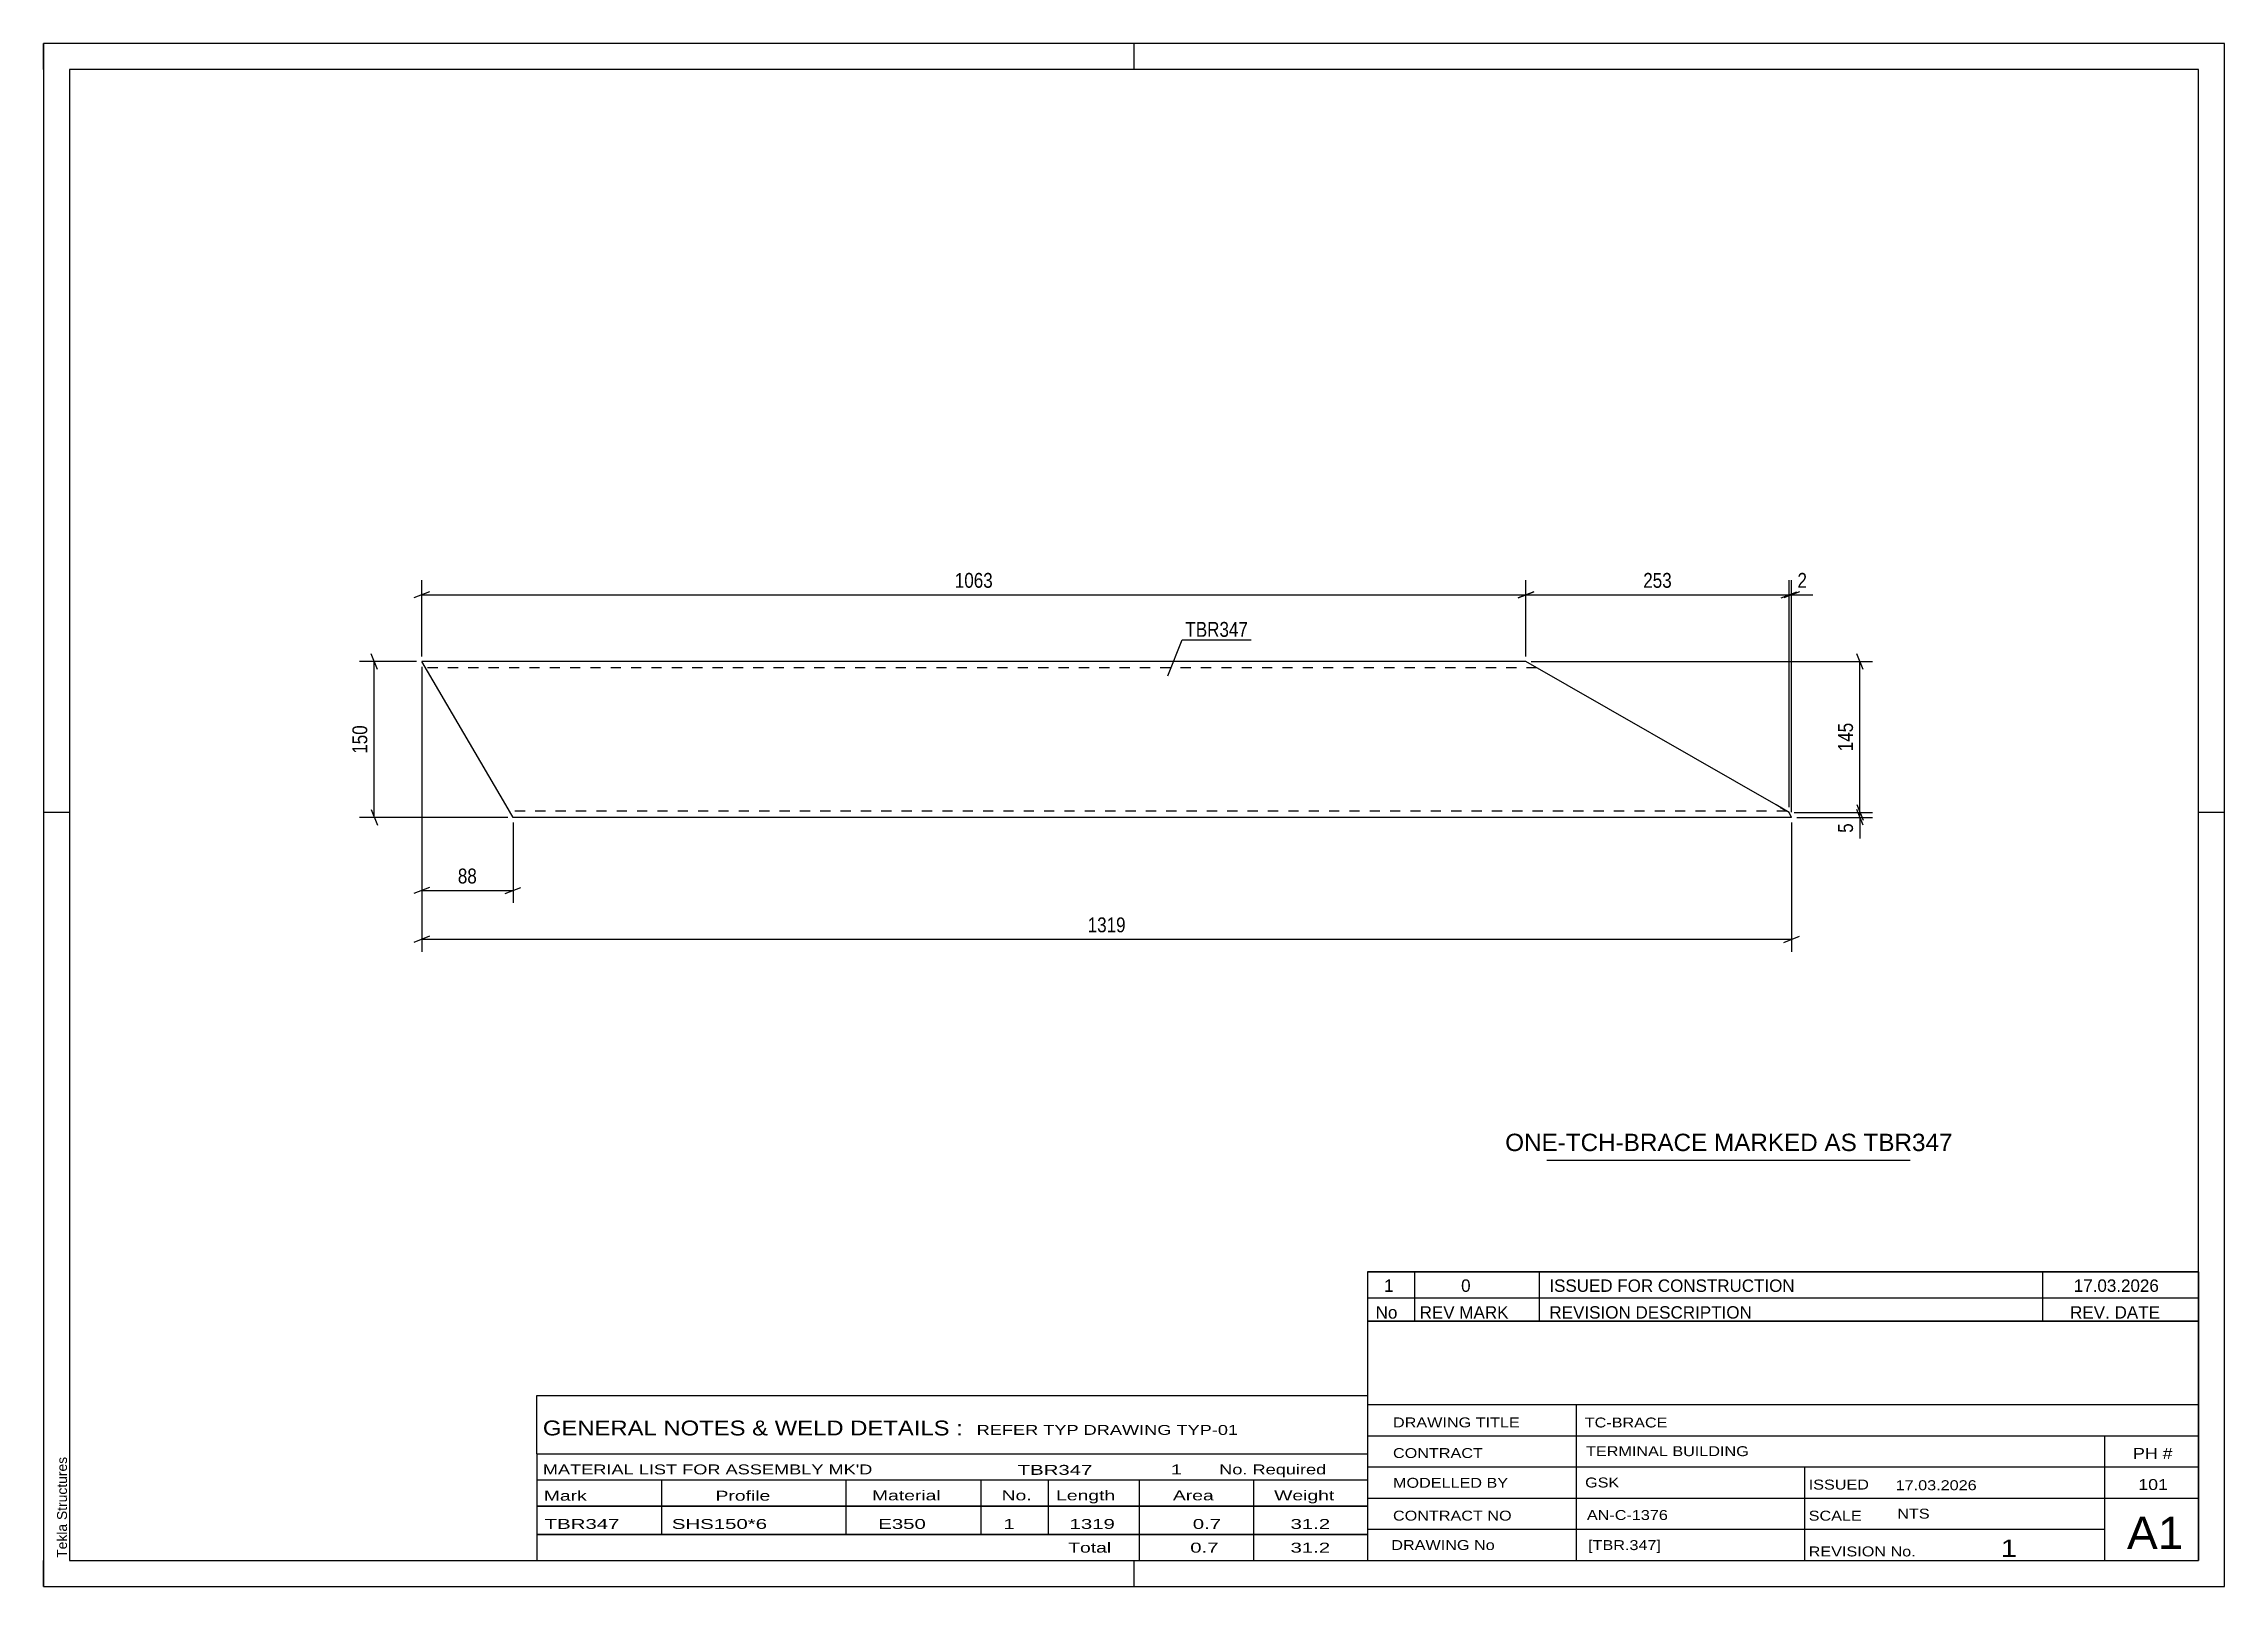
# Model space of a CAD drawing. Header units: millimetres. Extents: x 0 to 420, y 0 to 297.
import ezdxf

# ---------------------------------------------------------------- set-up
doc = ezdxf.new("R2010")
doc.units = ezdxf.units.MM
doc.linetypes.add('DXK_LINE_DOT2', pattern=[3.9198, 1.9599, -1.9599])
doc.styles.add('Arial', font='ARIAL.TTF', dxfattribs={"height": 0.2})
doc.styles.add('Arial Narrow', font='ARIALN.TTF', dxfattribs={"height": 0.2})

# ---------------------------------------------------------------- blocks, each defined once
blk = doc.blocks.new('Unknown-580580314-1411')
at = {"color": 5, "linetype": 'Continuous'}
for p, q in [((420, 297), (0, 297)), ((0, 297), (0, 0)), ((0, 292), (0, 297)), ((210, 292), (210, 297)), ((420, 0), (420, 297)), ((415, 292), (5, 292)), ((5, 292), (5, 5)), ((415, 5), (415, 292)), ((5, 149), (0, 149)), ((420, 149), (415, 149)), ((0, 0), (0, 5)), ((5, 5), (415, 5)), ((210, 0), (210, 5)), ((0, 0), (420, 0))]:
    blk.add_line(p, q, dxfattribs=at)
at = {"color": 174, "linetype": 'Continuous', "style": 'Arial'}
blk.add_text('Tekla Structures', height=1.9102, rotation=90, dxfattribs=at).set_placement((4.5, 5.5))
blk = doc.blocks.new('Part-580580314-1250 - 1164')
at = {"color": 2, "linetype": 'Continuous'}
for p, q in [((285.48, 178.03), (72.81, 178.03)), ((89, 150.43), (72.81, 178.03)), ((333.67, 150.43), (285.48, 178.03)), ((90.4, 148.03), (89, 150.43)), ((336.65, 148.03), (90.4, 148.03)), ((336.16, 149), (333.67, 150.43)), ((336.65, 148.03), (336.16, 149))]:
    blk.add_line(p, q, dxfattribs=at)
at = {"color": 7, "linetype": 'DXK_LINE_DOT2'}
for p, q in [((287.58, 176.83), (73.52, 176.83)), ((90.3, 148.21), (89, 150.43)), ((89.7, 149.23), (89.65, 149.32)), ((335.76, 149.23), (89.7, 149.23)), ((334.47, 149.97), (335.15, 149.58)), ((335.15, 149.58), (335.27, 149.51)), ((335.27, 149.51), (335.6, 149.32)), ((335.6, 149.32), (335.76, 149.23))]:
    blk.add_line(p, q, dxfattribs=at)
blk = doc.blocks.new('StraightDimension-580580314-1309 - 1164')
at = {"color": 7, "linetype": 'Continuous'}
for p, q in [((72.81, 177.03), (72.81, 122.17)), ((336.65, 147.03), (336.65, 122.17)), ((74.31, 125.17), (71.31, 123.97)), ((72.81, 124.57), (336.65, 124.57)), ((335.15, 123.97), (338.15, 125.17))]:
    blk.add_line(p, q, dxfattribs=at)
at = {"color": 0}
blk.add_wipeout([(208.99, 125.32), (208.99, 129.52), (200.48, 129.52), (200.48, 125.32)], dxfattribs=at)
at = {"color": 3, "style": 'Arial Narrow'}
blk.add_text('1319', height=2.863, dxfattribs=at).set_placement((201.08, 125.92))
blk = doc.blocks.new('StraightDimension-580580314-1549 - 1164')
at = {"color": 7, "linetype": 'Continuous'}
for p, q in [((286.48, 178.03), (352.22, 178.03)), ((350.42, 176.53), (349.22, 179.53)), ((349.82, 149), (349.82, 178.03)), ((337.16, 149), (352.22, 149)), ((349.22, 150.5), (350.42, 147.5))]:
    blk.add_line(p, q, dxfattribs=at)
at = {"color": 0}
blk.add_wipeout([(349.07, 166.86), (344.87, 166.86), (344.87, 160.17), (349.07, 160.17)], dxfattribs=at)
at = {"color": 3, "style": 'Arial Narrow'}
blk.add_text('145', height=2.863, rotation=90.0002, dxfattribs=at).set_placement((348.47, 160.77))
blk = doc.blocks.new('StraightDimension-580580314-1491 - 1164')
at = {"color": 7, "linetype": 'Continuous'}
for p, q in [((72.81, 177.03), (72.81, 131.57)), ((90.4, 147.03), (90.4, 131.57)), ((74.31, 134.57), (71.31, 133.37)), ((88.9, 133.37), (91.9, 134.57)), ((72.81, 133.97), (90.4, 133.97))]:
    blk.add_line(p, q, dxfattribs=at)
at = {"color": 0}
blk.add_wipeout([(84.04, 134.72), (84.04, 138.92), (79.18, 138.92), (79.18, 134.72)], dxfattribs=at)
at = {"color": 3, "style": 'Arial Narrow'}
blk.add_text('88', height=2.863, dxfattribs=at).set_placement((79.78, 135.32))
blk = doc.blocks.new('StraightDimension-580580314-1550 - 1164')
at = {"color": 7, "linetype": 'Continuous'}
for p, q in [((337.16, 149), (352.22, 149)), ((337.65, 148.03), (352.22, 148.03)), ((349.22, 150.5), (350.42, 147.5)), ((350.42, 146.53), (349.22, 149.53)), ((349.82, 148.03), (349.82, 149))]:
    blk.add_line(p, q, dxfattribs=at)
at = {"color": 0}
blk.add_wipeout([(349.07, 147.5), (344.87, 147.5), (344.87, 144.47), (349.07, 144.47)], dxfattribs=at)
at = {"color": 7, "linetype": 'Continuous'}
blk.add_line((349.82, 148.03), (349.82, 143.95), dxfattribs=at)
blk.add_line((349.82, 148.03), (349.82, 143.95), dxfattribs=at)
at = {"color": 3, "style": 'Arial Narrow'}
blk.add_text('5', height=2.86, rotation=90.0002, dxfattribs=at).set_placement((348.47, 145.07))
blk = doc.blocks.new('StraightDimension-580580314-1578 - 1164')
at = {"color": 7, "linetype": 'Continuous'}
for p, q in [((336.16, 150), (336.16, 193.74)), ((336.65, 149.03), (336.65, 193.74)), ((334.66, 190.29), (337.66, 191.49)), ((338.15, 191.49), (335.15, 190.29)), ((336.16, 190.89), (336.65, 190.89))]:
    blk.add_line(p, q, dxfattribs=at)
at = {"color": 0}
blk.add_wipeout([(340.21, 191.64), (340.21, 195.84), (337.18, 195.84), (337.18, 191.64)], dxfattribs=at)
at = {"color": 7, "linetype": 'Continuous'}
blk.add_line((336.65, 190.89), (340.73, 190.89), dxfattribs=at)
blk.add_line((336.65, 190.89), (340.73, 190.89), dxfattribs=at)
at = {"color": 3, "style": 'Arial Narrow'}
blk.add_text('2', height=2.86, dxfattribs=at).set_placement((337.78, 192.24))
blk = doc.blocks.new('StraightDimension-580580314-1579 - 1164')
at = {"color": 7, "linetype": 'Continuous'}
for p, q in [((285.48, 179.03), (285.48, 193.74)), ((336.16, 150), (336.16, 193.74)), ((286.98, 191.49), (283.98, 190.29)), ((285.48, 190.89), (336.16, 190.89)), ((334.66, 190.29), (337.66, 191.49))]:
    blk.add_line(p, q, dxfattribs=at)
at = {"color": 0}
blk.add_wipeout([(314.17, 191.64), (314.17, 195.84), (307.48, 195.84), (307.48, 191.64)], dxfattribs=at)
at = {"color": 3, "style": 'Arial Narrow'}
blk.add_text('253', height=2.863, dxfattribs=at).set_placement((308.08, 192.24))
blk = doc.blocks.new('StraightDimension-580580314-1580 - 1164')
at = {"color": 7, "linetype": 'Continuous'}
for p, q in [((72.81, 179.03), (72.81, 193.74)), ((285.48, 179.03), (285.48, 193.74)), ((74.31, 191.49), (71.31, 190.29)), ((72.81, 190.89), (285.48, 190.89)), ((283.98, 190.29), (286.98, 191.49))]:
    blk.add_line(p, q, dxfattribs=at)
at = {"color": 0}
blk.add_wipeout([(183.4, 191.64), (183.4, 195.84), (174.89, 195.84), (174.89, 191.64)], dxfattribs=at)
at = {"color": 3, "style": 'Arial Narrow'}
blk.add_text('1063', height=2.863, dxfattribs=at).set_placement((175.49, 192.24))
blk = doc.blocks.new('StraightDimension-580580314-1632 - 1164')
at = {"color": 7, "linetype": 'Continuous'}
for p, q in [((71.81, 178.03), (60.83, 178.03)), ((64.28, 176.53), (63.08, 179.53)), ((63.68, 148.03), (63.68, 178.03)), ((89.4, 148.03), (60.83, 148.03)), ((63.08, 149.53), (64.28, 146.53))]:
    blk.add_line(p, q, dxfattribs=at)
at = {"color": 0}
blk.add_wipeout([(62.93, 166.37), (58.73, 166.37), (58.73, 159.69), (62.93, 159.69)], dxfattribs=at)
at = {"color": 3, "style": 'Arial Narrow'}
blk.add_text('150', height=2.863, rotation=90.0002, dxfattribs=at).set_placement((62.33, 160.29))
blk = doc.blocks.new('Unknown-580580314-1703')
at = {"color": 7, "linetype": 'Continuous'}
for p, q in [((255, 51.05), (255, 5)), ((255, 51.05), (415, 51.05)), ((415, 51), (415, 5)), ((255, 35), (415, 35)), ((295.14, 35), (295.14, 5)), ((255, 29), (415, 29)), ((397, 5.05), (397, 29.05)), ((255, 23), (415, 23)), ((339.14, 23), (339.14, 5)), ((255, 17), (415, 17)), ((255, 11), (397, 11)), ((255, 5), (415, 5))]:
    blk.add_line(p, q, dxfattribs=at)
at = {"color": 7, "style": 'Arial Narrow'}
for s, height, width, p in [('DRAWING TITLE', 1.9089, 1.425378, (259.88, 30.61)), ('TC-BRACE', 1.909, 1.425378, (296.81, 30.59)), ('CONTRACT', 1.909, 1.425378, (259.88, 24.71)), ('TERMINAL BUILDING', 1.9089, 1.425378, (297.06, 25.07)), ('MODELLED BY', 1.9089, 1.425378, (259.88, 18.98)), ('GSK', 1.909, 1.425378, (296.88, 19.04)), ('ISSUED', 1.909, 1.425378, (339.94, 18.64)), ('17.03.2026', 1.909, 1.425378, (356.69, 18.52)), ('CONTRACT NO', 1.9089, 1.425378, (259.88, 12.66)), ('AN-C-1376', 1.909, 1.425378, (297.23, 12.78)), ('SCALE', 1.909, 1.425378, (339.94, 12.65)), ('A1', 6.204, 1.25, (401.24, 7.2)), ('DRAWING No', 1.909, 1.425378, (259.56, 7)), ('[TBR.347]', 1.909, 1.425378, (297.46, 6.99)), ('1', 3.34, 1.5, (376.91, 5.68)), ('REVISION No.', 1.9089, 1.425378, (339.94, 5.77))]:
    blk.add_text(s, height=height, dxfattribs=dict(at, width=width)).set_placement(p)
at = {"color": 7, "linetype": 'Continuous', "style": 'Arial Narrow'}
for s, height, width, p in [('PH #', 2.1, 1.42538, (402.4, 24.55)), ('101', 2.1, 1.42538, (403.41, 18.55)), ('NTS', 1.909, 1.425378, (357, 13.05))]:
    blk.add_text(s, height=height, dxfattribs=dict(at, width=width)).set_placement(p)
blk = doc.blocks.new('Unknown-580580314-1704')
at = {"color": 7, "linetype": 'Continuous'}
for p, q in [((255, 60.55), (415, 60.55)), ((415, 60.55), (255, 60.55)), ((255, 60.55), (255, 55.55)), ((264, 60.55), (264, 55.55)), ((288, 60.55), (288, 55.55)), ((385, 60.55), (385, 55.55)), ((415, 60.55), (415, 55.55)), ((255, 55.55), (415, 55.55)), ((255, 55.55), (255, 51.05)), ((255, 55.55), (415, 55.55)), ((264, 55.55), (264, 51.05)), ((288, 55.55), (288, 51.05)), ((385, 55.55), (385, 51.05)), ((415, 55.55), (415, 51.05)), ((415, 51.05), (255, 51.05))]:
    blk.add_line(p, q, dxfattribs=at)
at = {"color": 7, "linetype": 'Continuous', "style": 'Arial Narrow'}
for s, height, width, p in [('1', 2.39, 1.196471, (258.16, 56.7)), ('0', 2.39, 1.196471, (273, 56.7)), ('ISSUED FOR CONSTRUCTION', 2.3861, 1.196471, (290, 56.7)), ('17.03.2026', 2.386, 1.196471, (391, 56.7)), ('No', 2.386, 1.2, (256.54, 51.55)), ('REV MARK', 2.386, 1.2, (265, 51.55)), ('REVISION DESCRIPTION', 2.3861, 1.2, (290, 51.55)), ('REV. DATE', 2.386, 1.2, (390.28, 51.55))]:
    blk.add_text(s, height=height, dxfattribs=dict(at, width=width)).set_placement(p)
blk = doc.blocks.new('Unknown-580580314-1705')
at = {"color": 7, "linetype": 'Continuous'}
for p, q in [((95, 36.75), (255, 36.75)), ((95, 25.5), (95, 36.75)), ((255, 36.75), (255, 25.5)), ((95, 25.5), (255, 25.5)), ((95, 25.5), (95, 20.5)), ((255, 25.5), (255, 20.5)), ((95, 20.5), (255, 20.5)), ((95, 20.5), (95, 15.5)), ((119, 20.5), (119, 15.5)), ((154.5, 20.5), (154.5, 15.5)), ((180.5, 20.5), (180.5, 15.5)), ((193.5, 20.5), (193.5, 15.5)), ((211, 20.5), (211, 15.5)), ((233, 20.5), (233, 15.5)), ((255, 20.5), (255, 15.5)), ((95, 15.5), (255, 15.5)), ((95, 15.45), (95, 10.05)), ((95, 15.45), (255, 15.45)), ((119, 15.5), (119, 10)), ((154.5, 15.5), (154.5, 10)), ((180.5, 15.5), (180.5, 10)), ((193.5, 15.5), (193.5, 10)), ((211, 15.5), (211, 10)), ((233, 15.5), (233, 10)), ((255, 15.45), (255, 10.05)), ((95, 10.05), (255, 10.05)), ((95, 10), (255, 10)), ((95, 10), (95, 5)), ((211, 10), (211, 5)), ((233, 10), (233, 5)), ((255, 10), (255, 5)), ((95, 5), (255, 5))]:
    blk.add_line(p, q, dxfattribs=at)
at = {"color": 7, "style": 'Arial Narrow'}
for s, height, width, p in [('GENERAL NOTES & WELD DETAILS :', 2.8633, 1.4, (96.15, 29.06)), ('REFER TYP DRAWING TYP-01', 1.9089, 1.6, (179.7, 29.16)), ("MATERIAL LIST FOR ASSEMBLY MK'D", 1.9089, 1.6, (96.15, 21.56)), ('TBR347', 1.909, 1.794707, (187.59, 21.47)), ('1', 1.91, 1.794707, (217.08, 21.56)), ('No. Required', 1.9089, 1.6, (226.41, 21.56)), ('Mark', 1.909, 1.7, (96.34, 16.5)), ('Profile', 1.909, 1.7, (129.41, 16.5)), ('Material', 1.909, 1.7, (159.54, 16.56)), ('No.', 1.909, 1.7, (184.5, 16.56)), ('Length', 1.909, 1.7, (195, 16.56)), ('Area', 1.909, 1.7, (217.5, 16.56)), ('Weight', 1.909, 1.7, (237, 16.56))]:
    blk.add_text(s, height=height, dxfattribs=dict(at, width=width)).set_placement(p)
at = {"color": 7, "linetype": 'Continuous', "style": 'Arial Narrow'}
for s, height, width, p in [('TBR347', 1.909, 1.794707, (96.5, 11.06)), ('SHS150*6', 1.909, 1.794707, (121, 11.06)), ('E350', 1.909, 1.794707, (160.74, 11.06)), ('1', 1.91, 1.794707, (184.86, 11.06)), ('1319', 1.909, 1.794707, (197.58, 11.06)), ('0.7', 1.909, 1.794707, (221.32, 11.06)), ('31.2', 1.909, 1.794707, (240.14, 11.06)), ('Total', 1.909, 1.7, (197.33, 6.5)), ('0.7', 1.909, 1.794707, (220.83, 6.5)), ('31.2', 1.909, 1.794707, (240.14, 6.5))]:
    blk.add_text(s, height=height, dxfattribs=dict(at, width=width)).set_placement(p)
blk = doc.blocks.new('Unknown-580580314-1706')
at = {"color": 7, "linetype": 'Continuous'}
blk.add_line((289.5, 82.05), (359.5, 82.05), dxfattribs=at)
at = {"color": 7, "style": 'Arial'}
blk.add_text('ONE-TCH-BRACE MARKED AS TBR347', height=3.3428, dxfattribs=at).set_placement((281.49, 83.8))
blk = doc.blocks.new('Mark-580580314-1313 - 1164')
at = {"color": 0}
blk.add_wipeout([(231.95, 182.8), (231.95, 185.8), (219.9, 185.8), (219.9, 182.8)], dxfattribs=at)
blk.add_wipeout([(231.95, 182.8), (231.95, 185.8), (219.9, 185.8), (219.9, 182.8)], dxfattribs=at)
at = {"color": 30, "linetype": 'Continuous'}
for p, q in [((216.52, 175.28), (219.3, 182.2)), ((219.3, 182.2), (232.55, 182.2))]:
    blk.add_line(p, q, dxfattribs=at)
at = {"color": 3, "style": 'Arial Narrow'}
blk.add_text('TBR347', height=2.863, dxfattribs=at).set_placement((219.9, 182.8))

msp = doc.modelspace()

# ---------------------------------------------------------------- block references
for name in ['Unknown-580580314-1411', 'Part-580580314-1250 - 1164', 'Unknown-580580314-1706', 'Unknown-580580314-1704', 'Unknown-580580314-1703', 'Unknown-580580314-1705']:
    msp.add_blockref(name, (0, 0))

# ---------------------------------------------------------------- next in the draw order: block references
msp.add_blockref('StraightDimension-580580314-1309 - 1164', (0, 0))

# ---------------------------------------------------------------- next in the draw order: block references
for name in ['StraightDimension-580580314-1491 - 1164', 'StraightDimension-580580314-1549 - 1164']:
    msp.add_blockref(name, (0, 0))

# ---------------------------------------------------------------- next in the draw order: block references
msp.add_blockref('StraightDimension-580580314-1550 - 1164', (0, 0))

# ---------------------------------------------------------------- next in the draw order: block references
msp.add_blockref('StraightDimension-580580314-1578 - 1164', (0, 0))

# ---------------------------------------------------------------- next in the draw order: block references
msp.add_blockref('StraightDimension-580580314-1579 - 1164', (0, 0))

# ---------------------------------------------------------------- next in the draw order: block references
msp.add_blockref('StraightDimension-580580314-1580 - 1164', (0, 0))

# ---------------------------------------------------------------- next in the draw order: block references
for name in ['Mark-580580314-1313 - 1164', 'StraightDimension-580580314-1632 - 1164']:
    msp.add_blockref(name, (0, 0))

doc.saveas('drawing.dxf')
